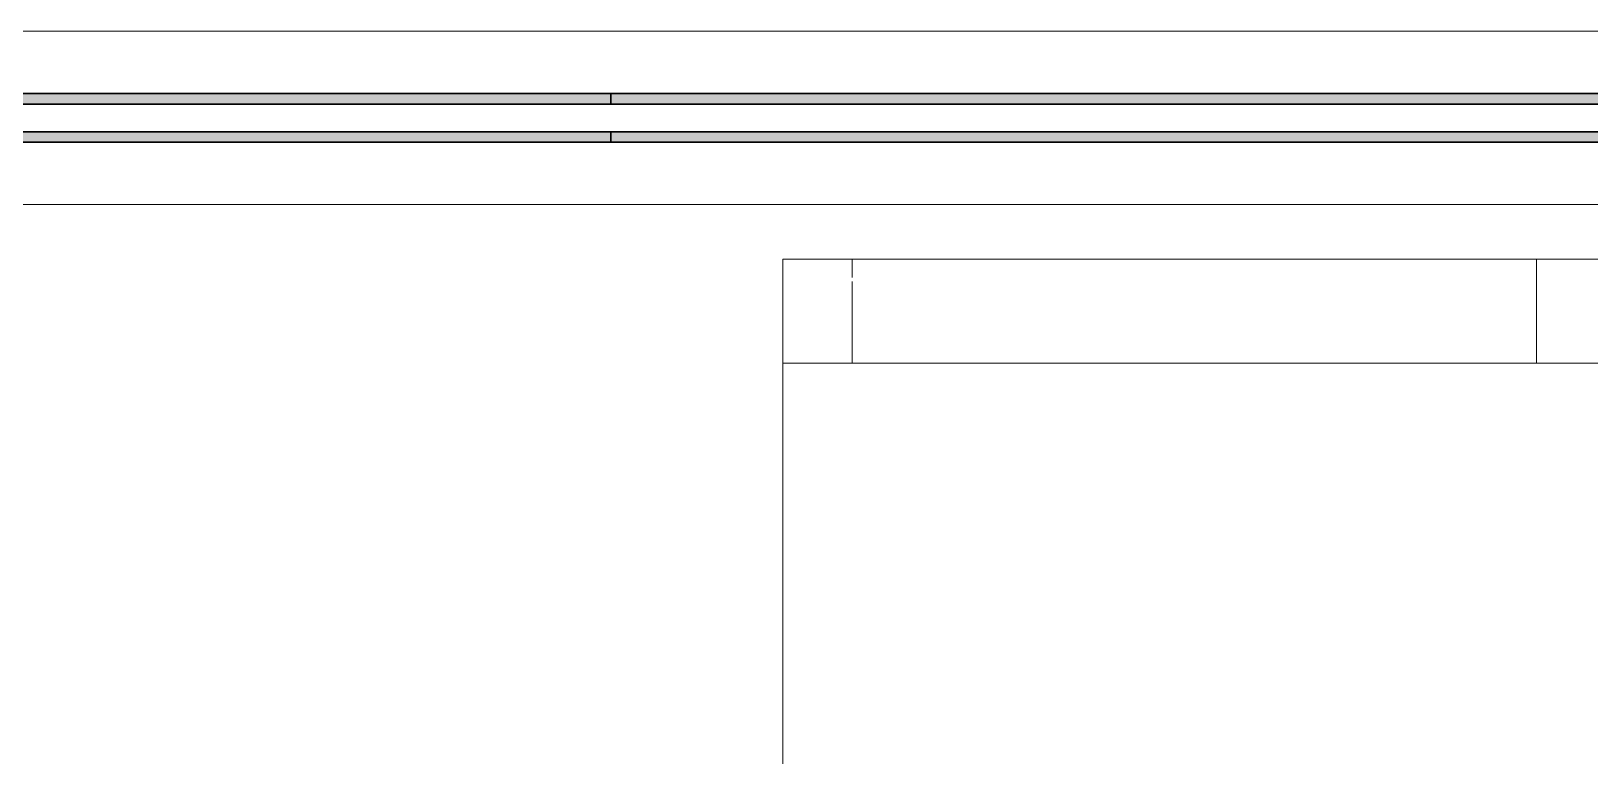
# Model space of a CAD drawing. Header units: millimetres. Extents: x 79795 to 317870, y -36033 to 97293.
# Drawn here: x 198814 to 199713, y 13190 to 13607 of the extents above; entities that cross this region are included whole.
import ezdxf

# ---------------------------------------------------------------- set-up
doc = ezdxf.new("R2010")
doc.units = ezdxf.units.MM
doc.header["$MEASUREMENT"] = 0
for name, color, linetype, lineweight in [('CSM-STL-XX-ZZ-M3-A-XXXX-00001_detached _19_04_21__rvt-1-Level 4$0$A-GLAZ-CURT', 7, 'CONTINUOUS', 9), ('CSM-STL-XX-ZZ-M3-A-XXXX-00001_detached _19_04_21__rvt-1-Level 4$0$A-GLAZ-CWMG', 7, 'CONTINUOUS', 9), ('I-FURN', 8, 'CONTINUOUS', 9)]:
    doc.layers.add(name, color=color, linetype=linetype, lineweight=lineweight)

msp = doc.modelspace()

# ---------------------------------------------------------------- hatches: boundary and pattern name
at = {"layer": 'CSM-STL-XX-ZZ-M3-A-XXXX-00001_detached _19_04_21__rvt-1-Level 4$0$A-GLAZ-CURT'}
h = msp.add_hatch(color=256, dxfattribs=at)
h.paths.add_polyline_path([(199148.83, 13543.33), (199148.83, 13549.33), (198298.83, 13549.33), (198298.83, 13543.33), (199111.73, 13543.33)], flags=0)
h.paths.add_polyline_path([(199148.83, 13565.33), (199148.83, 13571.33), (198298.83, 13571.33), (198298.83, 13565.33), (199111.73, 13565.33)], flags=0)
h = msp.add_hatch(color=256, dxfattribs=at)
h.paths.add_polyline_path([(199148.83, 13543.33), (200048.83, 13543.33), (200048.83, 13549.33), (199148.83, 13549.33)], flags=0)
h.paths.add_polyline_path([(200048.83, 13565.33), (200048.83, 13571.33), (199148.83, 13571.33), (199148.83, 13565.33), (199665.77, 13565.33)], flags=0)

# ---------------------------------------------------------------- linework, layer by layer
at = {"layer": 'CSM-STL-XX-ZZ-M3-A-XXXX-00001_detached _19_04_21__rvt-1-Level 4$0$A-GLAZ-CURT', "lineweight": 30}
for p, q in [((199148.83, 13571.33), (198298.83, 13571.33)), ((199148.83, 13565.33), (199148.83, 13571.33)), ((200048.83, 13571.33), (199148.83, 13571.33)), ((199148.83, 13571.33), (199148.83, 13565.33)), ((198298.83, 13565.33), (199148.83, 13565.33)), ((199148.83, 13565.33), (200048.83, 13565.33)), ((199148.83, 13549.33), (198298.83, 13549.33)), ((199148.83, 13543.33), (199148.83, 13549.33)), ((200048.83, 13549.33), (199148.83, 13549.33)), ((199148.83, 13549.33), (199148.83, 13543.33)), ((198298.83, 13543.33), (199148.83, 13543.33)), ((199148.83, 13543.33), (200048.83, 13543.33))]:
    msp.add_line(p, q, dxfattribs=at)
at = {"layer": 'CSM-STL-XX-ZZ-M3-A-XXXX-00001_detached _19_04_21__rvt-1-Level 4$0$A-GLAZ-CWMG'}
for p, q in [((199148.83, 13607.33), (198298.83, 13607.33)), ((200048.83, 13607.33), (199148.83, 13607.33)), ((199148.83, 13507.33), (198298.83, 13507.33)), ((200048.83, 13507.33), (199148.83, 13507.33))]:
    msp.add_line(p, q, dxfattribs=at)
at = {"layer": 'I-FURN'}
for p, q in [((199288.09, 13475.97), (199248.09, 13475.97)), ((199248.09, 13475.97), (199682.72, 13475.97)), ((199248.09, 13475.97), (199248.09, 13415.97)), ((199248.09, 13475.97), (199248.09, 13415.97)), ((200048.09, 13475.97), (199248.09, 13475.97)), ((199248.09, 13475.97), (199248.09, 12075.97)), ((199248.09, 12075.97), (199248.09, 13475.97)), ((199248.09, 13475.97), (200048.09, 13475.97)), ((200808.09, 13475.97), (199288.09, 13475.97)), ((199288.09, 13475.97), (199288.09, 13465.39)), ((199288.09, 13475.97), (199288.09, 13465.39)), ((199682.72, 13475.97), (199813.09, 13475.97)), ((199682.72, 13475.97), (199682.72, 13415.97)), ((199682.72, 13475.97), (199682.72, 13415.97)), ((199288.09, 13463.08), (199288.09, 13415.97)), ((199288.09, 13463.08), (199288.09, 13415.97)), ((199682.72, 13415.97), (199248.09, 13415.97)), ((199248.09, 13415.97), (199288.09, 13415.97)), ((199288.09, 13415.97), (200808.09, 13415.97)), ((199813.09, 13415.97), (199682.72, 13415.97))]:
    msp.add_line(p, q, dxfattribs=at)

doc.saveas('drawing.dxf')
